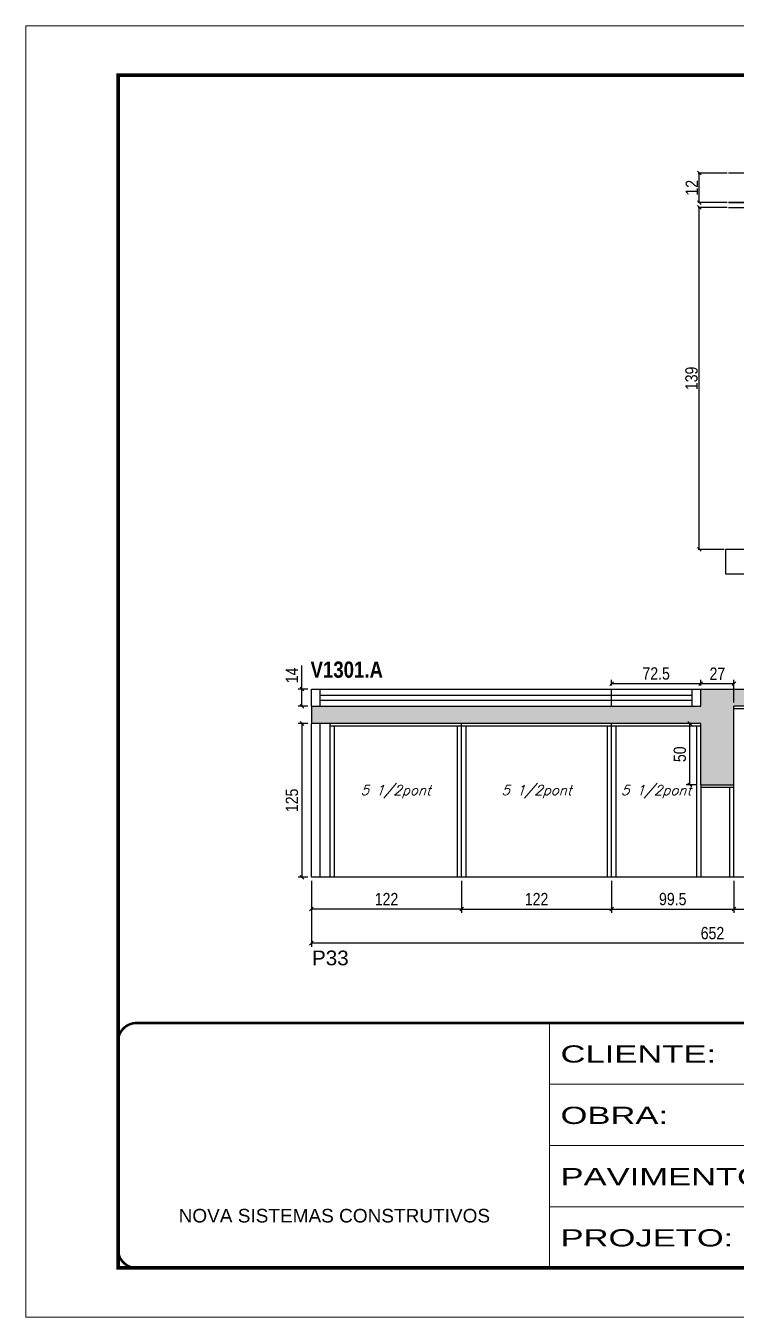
# Model space of a CAD drawing. Extents: x 3309 to 10384, y -2522 to 14608.
# Drawn here: x 4908 to 5485, y 12409 to 13459 of the extents above; entities that cross this region are included whole.
import ezdxf

# ---------------------------------------------------------------- set-up
doc = ezdxf.new("R2010")
doc.units = 0
doc.linetypes.add('CONTINUO', pattern=[0])
doc.linetypes.add('DASHED', pattern=[0.75, 0.5, -0.25])
for name, color, linetype in [('5', 5, 'Continuous'), ('barrote', 251, 'Continuous'), ('COTA', 241, 'Continuous'), ('NOMENCLATURA', 7, 'Continuous'), ('Painéis', 200, 'Continuous'), ('SARR_2.2x7', 40, 'Continuous'), ('SARR_3.5x7', 81, 'Continuous'), ('SARR_EDITAR', 141, 'Continuous'), ('texto', 7, 'Continuous')]:
    doc.layers.add(name, color=color, linetype=linetype)
for name, color, linetype, lineweight in [('CONCRETO', 251, 'Continuous', 25), ('Folhas', 255, 'Continuous', 9), ('SARRAFO DE PRESSAO', 251, 'DASHED', 9)]:
    doc.layers.add(name, color=color, linetype=linetype, lineweight=lineweight)
doc.styles.add('ARIAL', font='arial.ttf')
doc.styles.add('COTA TECNICA', font='techl___.ttf', dxfattribs={"height": 10})
doc.styles.add('COTA TECNICA 2X', font='techl___.ttf', dxfattribs={"height": 10})
doc.styles.add('Romans', font='romans.shx')
doc.styles.get("Standard").update_dxf_attribs({"font": 'arial.ttf'})
doc.styles.add('TECNICA', font='techb___.ttf', dxfattribs={"height": 10})
doc.styles.add('Tecnologia', font='')
doc.styles.get('Tecnologia').set_extended_font_data('Forgotten Futurist')
doc.dimstyles.new('PAINEL', dxfattribs={"dimtxt": 10, "dimasz": 3, "dimexe": 3, "dimexo": 3, "dimgap": 3, "dimtad": 1, "dimdec": 1, "dimzin": 12, "dimdsep": 46, "dimtxsty": 'COTA TECNICA', "dimblk1": 'OBLIQUE', "dimblk2": 'OBLIQUE', "dimsah": 1, "dimcen": 0.9, "dimclrd": 4, "dimclre": 4, "dimclrt": 240, "dimadec": 1, "dimazin": 3, "dimtfac": 1, "dimtdec": 1, "dimtmove": 0, "dimatfit": 3, "dimfxl": 1, "dimtolj": 1, "dimtzin": 12, "dimarcsym": 0})
doc.dimstyles.new('SECAO', dxfattribs={"dimscale": 0.333333, "dimtxt": 5, "dimasz": 9, "dimexe": 3, "dimexo": 3, "dimgap": 3, "dimtad": 1, "dimdec": 1, "dimlfac": 0.5, "dimzin": 12, "dimdsep": 46, "dimtxsty": 'COTA TECNICA 2X', "dimblk1": 'OBLIQUE', "dimblk2": 'OBLIQUE', "dimsah": 1, "dimcen": 0.9, "dimclrd": 4, "dimclre": 4, "dimclrt": 240, "dimadec": 1, "dimazin": 3, "dimtfac": 1, "dimtdec": 1, "dimtmove": 0, "dimatfit": 3, "dimfxl": 1, "dimtolj": 1, "dimtzin": 12, "dimarcsym": 0})

# ---------------------------------------------------------------- blocks, each defined once
blk = doc.blocks.new('9999999999')
at = {"color": 30, "linetype": 'CONTINUO'}
for p, q in [((98564.6, 34230.2), (98564.6, 34429.4)), ((98564.6, 34379.6), (99584, 34379.6)), ((98564.6, 34329.8), (99488, 34329.8)), ((98564.6, 34280), (99488, 34280))]:
    blk.add_line(p, q, dxfattribs=at)
at = {"color": 30, "linetype": 'CONTINUO', "const_width": 2}
blk.add_lwpolyline([(99584, 34230.2), (99584, 34414.4, 0.414214), (99569, 34429.4), (98229, 34429.4, 0.414214), (98214, 34414.4), (98214, 34245.2, 0.414214), (98229, 34230.2), (99584, 34230.2)], format="xyb", dxfattribs=at)
at = {"layer": 'Folhas'}
blk.add_lwpolyline([(98139, 34190.2), (99624, 34190.2), (99624, 35240.2), (98139, 35240.2)], close=True, dxfattribs=at)
at = {"layer": 'Folhas', "color": 30, "const_width": 3}
blk.add_lwpolyline([(98214, 34230.2), (99584, 34230.2), (99584, 35200.2), (98214, 35200.2)], close=True, dxfattribs=at)
at = {"color": 7, "linetype": 'Continuous', "ltscale": 5, "style": 'ARIAL'}
blk.add_text('NOVA SISTEMAS CONSTRUTIVOS', height=11.059, dxfattribs=at).set_placement((98263.2, 34267.2))
at = {"layer": 'Folhas', "color": 7, "style": 'Tecnologia', "width": 1.5}
for s, p in [('CLIENTE:', (98573.7, 34397.2)), ('OBRA:', (98573.7, 34347.3)), ('PAVIMENTO:', (98573.7, 34297.5)), ('PROJETO:', (98573.7, 34247.7))]:
    blk.add_text(s, height=14, dxfattribs=at).set_placement(p)
blk = doc.blocks.new('_Oblique')
at = {"color": 0, "linetype": 'ByBlock', "lineweight": -2}
blk.add_line((-0.5, -0.5), (0.5, 0.5), dxfattribs=at)
blk = doc.blocks.new('*D35')
at = {"layer": 'COTA', "color": 4, "lineweight": -2, "transparency": 16777216}
for p, q in [((5478, 13311.6), (5454.4, 13311.6)), ((5455.4, 13033.6), (5455.4, 13311.6)), ((5475.7, 13033.6), (5454.4, 13033.6))]:
    blk.add_line(p, q, dxfattribs=at)
at = {"layer": 'Defpoints', "color": 0, "transparency": 16777216}
for p in [(5455.4, 13311.6), (5479, 13311.6), (5476.7, 13033.6)]:
    blk.add_point(p, dxfattribs=at)
at = {"layer": 'COTA', "color": 4, "lineweight": -2, "transparency": 16777216, "xscale": 3, "yscale": 3, "zscale": 3}
for p, rotation in [((5455.4, 13311.6), 90), ((5455.4, 13033.6), 270)]:
    blk.add_blockref('_Oblique', p, dxfattribs=dict(at, rotation=rotation))
at = {"layer": 'COTA', "color": 240, "transparency": 16777216, "insert": (5449.1, 13172.6), "char_height": 10, "attachment_point": 5, "rotation": 90, "style": 'COTA TECNICA 2X'}
blk.add_mtext('\\A1;139', dxfattribs=at)
blk = doc.blocks.new('*D36')
at = {"layer": 'COTA', "color": 4, "lineweight": -2, "transparency": 16777216}
for p, q in [((5478, 13339.6), (5454.4, 13339.6)), ((5455.4, 13315.6), (5455.4, 13339.6)), ((5478, 13315.6), (5454.4, 13315.6))]:
    blk.add_line(p, q, dxfattribs=at)
at = {"layer": 'Defpoints', "color": 0, "transparency": 16777216}
for p in [(5455.4, 13339.6), (5479, 13339.6), (5479, 13315.6)]:
    blk.add_point(p, dxfattribs=at)
at = {"layer": 'COTA', "color": 4, "lineweight": -2, "transparency": 16777216, "xscale": 3, "yscale": 3, "zscale": 3}
for p, rotation in [((5455.4, 13339.6), 90), ((5455.4, 13315.6), 270)]:
    blk.add_blockref('_Oblique', p, dxfattribs=dict(at, rotation=rotation))
at = {"layer": 'COTA', "color": 240, "transparency": 16777216, "insert": (5449.3, 13327.6), "char_height": 10, "attachment_point": 5, "rotation": 90, "style": 'COTA TECNICA 2X'}
blk.add_mtext('\\A1;12', dxfattribs=at)
blk = doc.blocks.new('*D44')
at = {"layer": 'COTA', "color": 4, "linetype": 'ByBlock', "lineweight": -2, "transparency": 16777216}
for p, q in [((5140.1, 12764), (5140.1, 12738.1)), ((5262.1, 12764), (5262.1, 12738.1)), ((5262.1, 12741.1), (5140.1, 12741.1))]:
    blk.add_line(p, q, dxfattribs=at)
at = {"layer": 'Defpoints', "color": 0, "linetype": 'ByBlock', "transparency": 16777216}
for p in [(5140.1, 12767), (5262.1, 12767), (5140.1, 12741.1)]:
    blk.add_point(p, dxfattribs=at)
at = {"layer": 'COTA', "color": 4, "linetype": 'ByBlock', "lineweight": -2, "transparency": 16777216, "xscale": 3, "yscale": 3, "zscale": 3, "rotation": 180}
blk.add_blockref('_Oblique', (5140.1, 12741.1), dxfattribs=at)
at = {"layer": 'COTA', "color": 4, "linetype": 'ByBlock', "lineweight": -2, "transparency": 16777216, "xscale": 3, "yscale": 3, "zscale": 3}
blk.add_blockref('_Oblique', (5262.1, 12741.1), dxfattribs=at)
at = {"layer": 'COTA', "color": 240, "linetype": 'ByBlock', "transparency": 16777216, "insert": (5201.1, 12749.2), "char_height": 10, "attachment_point": 5, "style": 'COTA TECNICA'}
blk.add_mtext('\\A1;122', dxfattribs=at)
blk = doc.blocks.new('*D45')
at = {"layer": 'COTA', "color": 4, "linetype": 'ByBlock', "lineweight": -2, "transparency": 16777216}
for p, q in [((5140.1, 12764), (5140.1, 12710.4)), ((5792.1, 12764), (5792.1, 12710.4)), ((5792.1, 12713.4), (5140.1, 12713.4))]:
    blk.add_line(p, q, dxfattribs=at)
at = {"layer": 'Defpoints', "color": 0, "linetype": 'ByBlock', "transparency": 16777216}
for p in [(5140.1, 12767), (5792.1, 12767), (5140.1, 12713.4)]:
    blk.add_point(p, dxfattribs=at)
at = {"layer": 'COTA', "color": 4, "linetype": 'ByBlock', "lineweight": -2, "transparency": 16777216, "xscale": 3, "yscale": 3, "zscale": 3, "rotation": 180}
blk.add_blockref('_Oblique', (5140.1, 12713.4), dxfattribs=at)
at = {"layer": 'COTA', "color": 4, "linetype": 'ByBlock', "lineweight": -2, "transparency": 16777216, "xscale": 3, "yscale": 3, "zscale": 3}
blk.add_blockref('_Oblique', (5792.1, 12713.4), dxfattribs=at)
at = {"layer": 'COTA', "color": 240, "linetype": 'ByBlock', "transparency": 16777216, "insert": (5466.1, 12721.5), "char_height": 10, "attachment_point": 5, "style": 'COTA TECNICA'}
blk.add_mtext('\\A1;652', dxfattribs=at)
blk = doc.blocks.new('*D46')
at = {"layer": 'COTA', "color": 4, "lineweight": -2, "transparency": 16777216}
for p, q in [((5262.1, 12764), (5262.1, 12738.1)), ((5384.1, 12764), (5384.1, 12738.1)), ((5262.1, 12741.1), (5384.1, 12741.1))]:
    blk.add_line(p, q, dxfattribs=at)
at = {"layer": 'Defpoints', "color": 0, "transparency": 16777216}
for p in [(5262.1, 12767), (5384.1, 12767), (5384.1, 12741.1)]:
    blk.add_point(p, dxfattribs=at)
at = {"layer": 'COTA', "color": 4, "lineweight": -2, "transparency": 16777216, "xscale": 3, "yscale": 3, "zscale": 3, "rotation": 180}
blk.add_blockref('_Oblique', (5262.1, 12741.1), dxfattribs=at)
at = {"layer": 'COTA', "color": 4, "lineweight": -2, "transparency": 16777216, "xscale": 3, "yscale": 3, "zscale": 3}
blk.add_blockref('_Oblique', (5384.1, 12741.1), dxfattribs=at)
at = {"layer": 'COTA', "color": 240, "transparency": 16777216, "insert": (5323.1, 12749.2), "char_height": 10, "attachment_point": 5, "style": 'COTA TECNICA'}
blk.add_mtext('\\A1;122', dxfattribs=at)
blk = doc.blocks.new('*D47')
at = {"layer": 'COTA', "color": 4, "lineweight": -2, "transparency": 16777216}
for p, q in [((5384.1, 12764), (5384.1, 12738.1)), ((5483.6, 12764), (5483.6, 12738.1)), ((5384.1, 12741.1), (5483.6, 12741.1))]:
    blk.add_line(p, q, dxfattribs=at)
at = {"layer": 'Defpoints', "color": 0, "transparency": 16777216}
for p in [(5384.1, 12767), (5483.6, 12767), (5483.6, 12741.1)]:
    blk.add_point(p, dxfattribs=at)
at = {"layer": 'COTA', "color": 4, "lineweight": -2, "transparency": 16777216, "xscale": 3, "yscale": 3, "zscale": 3, "rotation": 180}
blk.add_blockref('_Oblique', (5384.1, 12741.1), dxfattribs=at)
at = {"layer": 'COTA', "color": 4, "lineweight": -2, "transparency": 16777216, "xscale": 3, "yscale": 3, "zscale": 3}
blk.add_blockref('_Oblique', (5483.6, 12741.1), dxfattribs=at)
at = {"layer": 'COTA', "color": 240, "transparency": 16777216, "insert": (5433.8, 12749.2), "char_height": 10, "attachment_point": 5, "style": 'COTA TECNICA'}
blk.add_mtext('\\A1;99.5', dxfattribs=at)
blk = doc.blocks.new('*D48')
at = {"layer": 'COTA', "color": 4, "lineweight": -2, "transparency": 16777216}
for p, q in [((5483.6, 12764), (5483.6, 12738.1)), ((5548.1, 12764), (5548.1, 12738.1)), ((5483.6, 12741.1), (5548.1, 12741.1))]:
    blk.add_line(p, q, dxfattribs=at)
at = {"layer": 'Defpoints', "color": 0, "transparency": 16777216}
for p in [(5483.6, 12767), (5548.1, 12767), (5548.1, 12741.1)]:
    blk.add_point(p, dxfattribs=at)
at = {"layer": 'COTA', "color": 4, "lineweight": -2, "transparency": 16777216, "xscale": 3, "yscale": 3, "zscale": 3, "rotation": 180}
blk.add_blockref('_Oblique', (5483.6, 12741.1), dxfattribs=at)
at = {"layer": 'COTA', "color": 4, "lineweight": -2, "transparency": 16777216, "xscale": 3, "yscale": 3, "zscale": 3}
blk.add_blockref('_Oblique', (5548.1, 12741.1), dxfattribs=at)
at = {"layer": 'COTA', "color": 240, "transparency": 16777216, "insert": (5515.8, 12749.2), "char_height": 10, "attachment_point": 5, "style": 'COTA TECNICA'}
blk.add_mtext('\\A1;64.5', dxfattribs=at)
blk = doc.blocks.new('*D51')
at = {"layer": 'COTA', "color": 4, "lineweight": -2, "transparency": 16777216}
for p, q in [((5453.6, 12892), (5444.7, 12892)), ((5447.7, 12842), (5447.7, 12892)), ((5453.6, 12842), (5444.7, 12842))]:
    blk.add_line(p, q, dxfattribs=at)
at = {"layer": 'Defpoints', "color": 0, "transparency": 16777216}
for p in [(5447.7, 12892), (5456.6, 12892), (5456.6, 12842)]:
    blk.add_point(p, dxfattribs=at)
at = {"layer": 'COTA', "color": 4, "lineweight": -2, "transparency": 16777216, "xscale": 3, "yscale": 3, "zscale": 3}
for p, rotation in [((5447.7, 12892), 90), ((5447.7, 12842), 270)]:
    blk.add_blockref('_Oblique', p, dxfattribs=dict(at, rotation=rotation))
at = {"layer": 'COTA', "color": 240, "transparency": 16777216, "insert": (5439.6, 12867), "char_height": 10, "attachment_point": 5, "rotation": 90, "style": 'COTA TECNICA'}
blk.add_mtext('\\A1;50', dxfattribs=at)
blk = doc.blocks.new('*D52')
at = {"layer": 'COTA', "color": 4, "lineweight": -2, "transparency": 16777216}
for p, q in [((5456.6, 12923), (5456.6, 12927.5)), ((5483.6, 12909), (5483.6, 12927.5)), ((5456.6, 12924.5), (5483.6, 12924.5))]:
    blk.add_line(p, q, dxfattribs=at)
at = {"layer": 'Defpoints', "color": 0, "transparency": 16777216}
for p in [(5456.6, 12920), (5483.6, 12924.5), (5483.6, 12906)]:
    blk.add_point(p, dxfattribs=at)
at = {"layer": 'COTA', "color": 4, "lineweight": -2, "transparency": 16777216, "xscale": 3, "yscale": 3, "zscale": 3, "rotation": 180}
blk.add_blockref('_Oblique', (5456.6, 12924.5), dxfattribs=at)
at = {"layer": 'COTA', "color": 4, "lineweight": -2, "transparency": 16777216, "xscale": 3, "yscale": 3, "zscale": 3}
blk.add_blockref('_Oblique', (5483.6, 12924.5), dxfattribs=at)
at = {"layer": 'COTA', "color": 240, "transparency": 16777216, "insert": (5470.1, 12932.5), "char_height": 10, "attachment_point": 5, "style": 'COTA TECNICA'}
blk.add_mtext('\\A1;27', dxfattribs=at)
blk = doc.blocks.new('*D65')
at = {"layer": 'COTA', "color": 4, "lineweight": -2, "transparency": 16777216}
for p, q in [((5137.1, 12892), (5129.3, 12892)), ((5132.3, 12892), (5132.3, 12767)), ((5137.1, 12767), (5129.3, 12767))]:
    blk.add_line(p, q, dxfattribs=at)
at = {"layer": 'Defpoints', "color": 0, "transparency": 16777216}
for p in [(5140.1, 12892), (5132.3, 12767), (5140.1, 12767)]:
    blk.add_point(p, dxfattribs=at)
at = {"layer": 'COTA', "color": 4, "lineweight": -2, "transparency": 16777216, "xscale": 3, "yscale": 3, "zscale": 3}
for p, rotation in [((5132.3, 12892), 90), ((5132.3, 12767), 270)]:
    blk.add_blockref('_Oblique', p, dxfattribs=dict(at, rotation=rotation))
at = {"layer": 'COTA', "color": 240, "transparency": 16777216, "insert": (5124.2, 12829.5), "char_height": 10, "attachment_point": 5, "rotation": 90, "style": 'COTA TECNICA'}
blk.add_mtext('\\A1;125', dxfattribs=at)
blk = doc.blocks.new('*D66')
at = {"layer": 'COTA', "color": 4, "lineweight": -2, "transparency": 16777216}
for p, q in [((5132.3, 12920), (5132.3, 12939.1)), ((5137.1, 12920), (5129.3, 12920)), ((5132.3, 12906), (5132.3, 12920)), ((5137.1, 12906), (5129.3, 12906))]:
    blk.add_line(p, q, dxfattribs=at)
at = {"layer": 'Defpoints', "color": 0, "transparency": 16777216}
for p in [(5132.3, 12920), (5140.1, 12920), (5140.1, 12906)]:
    blk.add_point(p, dxfattribs=at)
at = {"layer": 'COTA', "color": 4, "lineweight": -2, "transparency": 16777216, "xscale": 3, "yscale": 3, "zscale": 3}
for p, rotation in [((5132.3, 12920), 90), ((5132.3, 12906), 270)]:
    blk.add_blockref('_Oblique', p, dxfattribs=dict(at, rotation=rotation))
at = {"layer": 'COTA', "color": 240, "transparency": 16777216, "insert": (5124.2, 12931.1), "char_height": 10, "attachment_point": 5, "rotation": 90, "style": 'COTA TECNICA'}
blk.add_mtext('\\A1;14', dxfattribs=at)
blk = doc.blocks.new('*D1590')
at = {"layer": 'COTA', "color": 4, "lineweight": -2, "transparency": 16777216}
for p, q in [((5384.1, 12923), (5384.1, 12927.5)), ((5456.6, 12923), (5456.6, 12927.5)), ((5384.1, 12924.5), (5456.6, 12924.5))]:
    blk.add_line(p, q, dxfattribs=at)
at = {"layer": 'Defpoints', "color": 0, "transparency": 16777216}
for p in [(5384.1, 12920), (5456.6, 12924.5), (5456.6, 12920)]:
    blk.add_point(p, dxfattribs=at)
at = {"layer": 'COTA', "color": 4, "lineweight": -2, "transparency": 16777216, "xscale": 3, "yscale": 3, "zscale": 3, "rotation": 180}
blk.add_blockref('_Oblique', (5384.1, 12924.5), dxfattribs=at)
at = {"layer": 'COTA', "color": 4, "lineweight": -2, "transparency": 16777216, "xscale": 3, "yscale": 3, "zscale": 3}
blk.add_blockref('_Oblique', (5456.6, 12924.5), dxfattribs=at)
at = {"layer": 'COTA', "color": 240, "transparency": 16777216, "insert": (5420.3, 12932.6), "char_height": 10, "attachment_point": 5, "style": 'COTA TECNICA'}
blk.add_mtext('\\A1;72.5', dxfattribs=at)

msp = doc.modelspace()

# ---------------------------------------------------------------- hatches: boundary and pattern name
at = {"layer": 'COTA'}
h = msp.add_hatch(dxfattribs=at)
h.set_pattern_fill('AR-CONC', color=256, scale=0.03)
h.paths.add_polyline_path([(5822.07, 12904.03), (6233.57, 12904.03), (6233.57, 12920.03), (5456.57, 12920.03), (5456.57, 12906.03), (5140.07, 12906.03), (5140.07, 12892.03), (5456.57, 12892.03), (5456.57, 12842.03), (5483.57, 12842.03), (5483.57, 12906.03), (5792.07, 12906.03), (5792.07, 12767.03), (5822.07, 12767.03)])

# ---------------------------------------------------------------- linework, layer by layer
at = {"layer": 'barrote'}
msp.add_lwpolyline([(5476.66, 13013.6), (5860.58, 13013.6), (5860.58, 13033.6), (5476.66, 13033.6)], close=True, dxfattribs=at)
at = {"layer": 'CONCRETO', "linetype": 'Continuous'}
for points in [[(5479.02, 13339.6), (5479.02, 13339.6)], [(5479.02, 13315.6), (5547.72, 13315.6), (5547.72, 13041.6), (5787.72, 13041.6), (5787.72, 13131.6), (5867.72, 13131.6), (5867.72, 13161.6), (5787.72, 13161.6), (5787.72, 13309.6), (5832.72, 13309.6), (5832.72, 13339.6), (5479.02, 13339.6)]]:
    msp.add_lwpolyline(points, dxfattribs=at)
at = {"layer": 'COTA'}
for p, q in [((5456.57, 12920.03), (6233.57, 12920.03)), ((5140.07, 12906.03), (5140.07, 12892.03)), ((5456.57, 12842.03), (5456.57, 12767.03))]:
    msp.add_line(p, q, dxfattribs=at)
at = {"layer": 'Painéis', "linetype": 'ByBlock'}
for p, q in [((5140.07, 12906.03), (5140.07, 12920.03)), ((5140.07, 12920.03), (5456.57, 12920.03)), ((5384.07, 12906.03), (5384.07, 12920.03)), ((5456.57, 12906.03), (5456.57, 12920.03)), ((5140.07, 12906.03), (5456.57, 12906.03)), ((5792.07, 12906.03), (5483.57, 12906.03)), ((5483.57, 12767.03), (5483.57, 12906.03)), ((5140.07, 12767.03), (5140.07, 12892.03)), ((5456.57, 12892.03), (5140.07, 12892.03)), ((5262.07, 12767.03), (5262.07, 12892.03)), ((5384.07, 12767.03), (5384.07, 12892.03)), ((5456.57, 12842.03), (5456.57, 12892.03)), ((5456.57, 12842.03), (5483.57, 12842.03)), ((5792.07, 12767.03), (5140.07, 12767.03))]:
    msp.add_line(p, q, dxfattribs=at)
at = {"layer": 'Painéis', "linetype": 'Continuous'}
msp.add_lwpolyline([(5479.02, 13311.6), (5547.72, 13311.6), (5547.72, 13315.6), (5479.02, 13315.6)], dxfattribs=at)
at = {"layer": 'SARR_2.2x7', "linetype": 'Continuous'}
for p, q in [((5147.07, 12906.03), (5147.07, 12920.03)), ((5449.57, 12906.03), (5449.57, 12920.03)), ((5548.07, 12903.83), (5483.57, 12903.83)), ((5147.07, 12767.03), (5147.07, 12892.03)), ((5262.07, 12889.83), (5155.07, 12889.83)), ((5384.07, 12889.83), (5262.07, 12889.83)), ((5456.57, 12889.83), (5384.07, 12889.83)), ((5483.57, 12839.83), (5456.57, 12839.83))]:
    msp.add_line(p, q, dxfattribs=at)
at = {"layer": 'SARR_3.5x7'}
for p, q in [((5155.07, 12892.03), (5155.07, 12767.03)), ((5158.57, 12889.83), (5158.57, 12767.03)), ((5258.57, 12889.83), (5258.57, 12767.03)), ((5265.57, 12889.83), (5265.57, 12767.03)), ((5380.57, 12889.83), (5380.57, 12767.03)), ((5387.57, 12889.83), (5387.57, 12767.03)), ((5453.07, 12889.83), (5453.07, 12767.03)), ((5480.07, 12839.83), (5480.07, 12767.03))]:
    msp.add_line(p, q, dxfattribs=at)
at = {"layer": 'SARR_EDITAR', "linetype": 'ByBlock'}
for p, q in [((5147.07, 12915.03), (5384.07, 12915.03)), ((5384.07, 12915.03), (5449.57, 12915.03)), ((5147.07, 12911.03), (5384.07, 12911.03)), ((5384.07, 12911.03), (5449.57, 12911.03))]:
    msp.add_line(p, q, dxfattribs=at)

# ---------------------------------------------------------------- block references
at = {"layer": 'SARRAFO DE PRESSAO', "color": 6, "linetype": 'ByBlock'}
msp.add_blockref('9999999999', (-93231.11, -21780.92), dxfattribs=at)

# ---------------------------------------------------------------- texts
at = {"layer": '5', "linetype": 'Continuous'}
msp.add_text('P33', height=12, rotation=0.00004, dxfattribs=at).set_placement((5140.52, 12695.39))
at = {"layer": 'NOMENCLATURA', "style": 'TECNICA'}
msp.add_text('V1301.A', height=13.2, dxfattribs=at).set_placement((5139.35, 12929.21))
at = {"layer": 'texto', "color": 2, "char_height": 8, "attachment_point": 5, "style": 'Romans'}
for insert in [(5208.57, 12836.53), (5323.07, 12836.53), (5420.32, 12836.53)]:
    msp.add_mtext('{\\Q19;\\C256;5 1/2pont}', dxfattribs=dict(at, insert=insert))

# ---------------------------------------------------------------- dimensions: what is measured, and where the dimension line sits
at = {"layer": 'COTA'}
for base, p1, p2, dimstyle, picture, middle in [((5455.36, 13339.6), (5479.02, 13315.6), (5479.02, 13339.6), 'SECAO', '*D36', (5449.3, 13327.6)), ((5455.36, 13311.6), (5476.66, 13033.6), (5479.02, 13311.6), 'SECAO', '*D35', (5449.11, 13172.6)), ((5132.27, 12920.03), (5140.07, 12906.03), (5140.07, 12920.03), 'PAINEL', '*D66', (5124.2, 12931.08)), ((5132.27, 12767.03), (5140.07, 12892.03), (5140.07, 12767.03), 'PAINEL', '*D65', (5124.16, 12829.53)), ((5447.73, 12892.03), (5456.57, 12842.03), (5456.57, 12892.03), 'PAINEL', '*D51', (5439.62, 12867.03))]:
    dim = msp.add_linear_dim(base=base, p1=p1, p2=p2, angle=90, dimstyle=dimstyle, dxfattribs=at)
    dim.commit()
    dim.dimension.update_dxf_attribs({"geometry": picture, "text_midpoint": middle})
for base, p1, p2, picture, middle in [((5456.57, 12924.47), (5384.07, 12920.03), (5456.57, 12920.03), '*D1590', (5420.32, 12932.58)), ((5483.57, 12924.47), (5456.57, 12920.03), (5483.57, 12906.03), '*D52', (5470.07, 12932.55)), ((5384.07, 12741.11), (5262.07, 12767.03), (5384.07, 12767.03), '*D46', (5323.07, 12749.17)), ((5483.57, 12741.11), (5384.07, 12767.03), (5483.57, 12767.03), '*D47', (5433.82, 12749.25))]:
    dim = msp.add_linear_dim(base=base, p1=p1, p2=p2, dimstyle='PAINEL', dxfattribs=at)
    dim.commit()
    dim.dimension.update_dxf_attribs({"geometry": picture, "text_midpoint": middle})
at = {"layer": 'COTA', "linetype": 'ByBlock'}
dim = msp.add_linear_dim(base=(5140.07, 12741.11), p1=(5262.07, 12767.03), p2=(5140.07, 12767.03), angle=180, dimstyle='PAINEL', override={"dimtmove": 1}, dxfattribs=at)
dim.commit()
dim.dimension.update_dxf_attribs({"geometry": '*D44', "text_midpoint": (5201.07, 12749.17)})
dim = msp.add_linear_dim(base=(5140.07, 12713.4), p1=(5792.07, 12767.03), p2=(5140.07, 12767.03), angle=180, dimstyle='PAINEL', dxfattribs=at)
dim.commit()
dim.dimension.update_dxf_attribs({"geometry": '*D45', "text_midpoint": (5466.07, 12721.51)})
at = {"layer": 'COTA'}
dim = msp.add_linear_dim(base=(5548.07, 12741.11), p1=(5483.57, 12767.03), p2=(5548.07, 12767.03), dimstyle='PAINEL', override={"dimtmove": 1}, dxfattribs=at)
dim.commit()
dim.dimension.update_dxf_attribs({"geometry": '*D48', "text_midpoint": (5515.82, 12749.22)})

doc.saveas('drawing.dxf')
